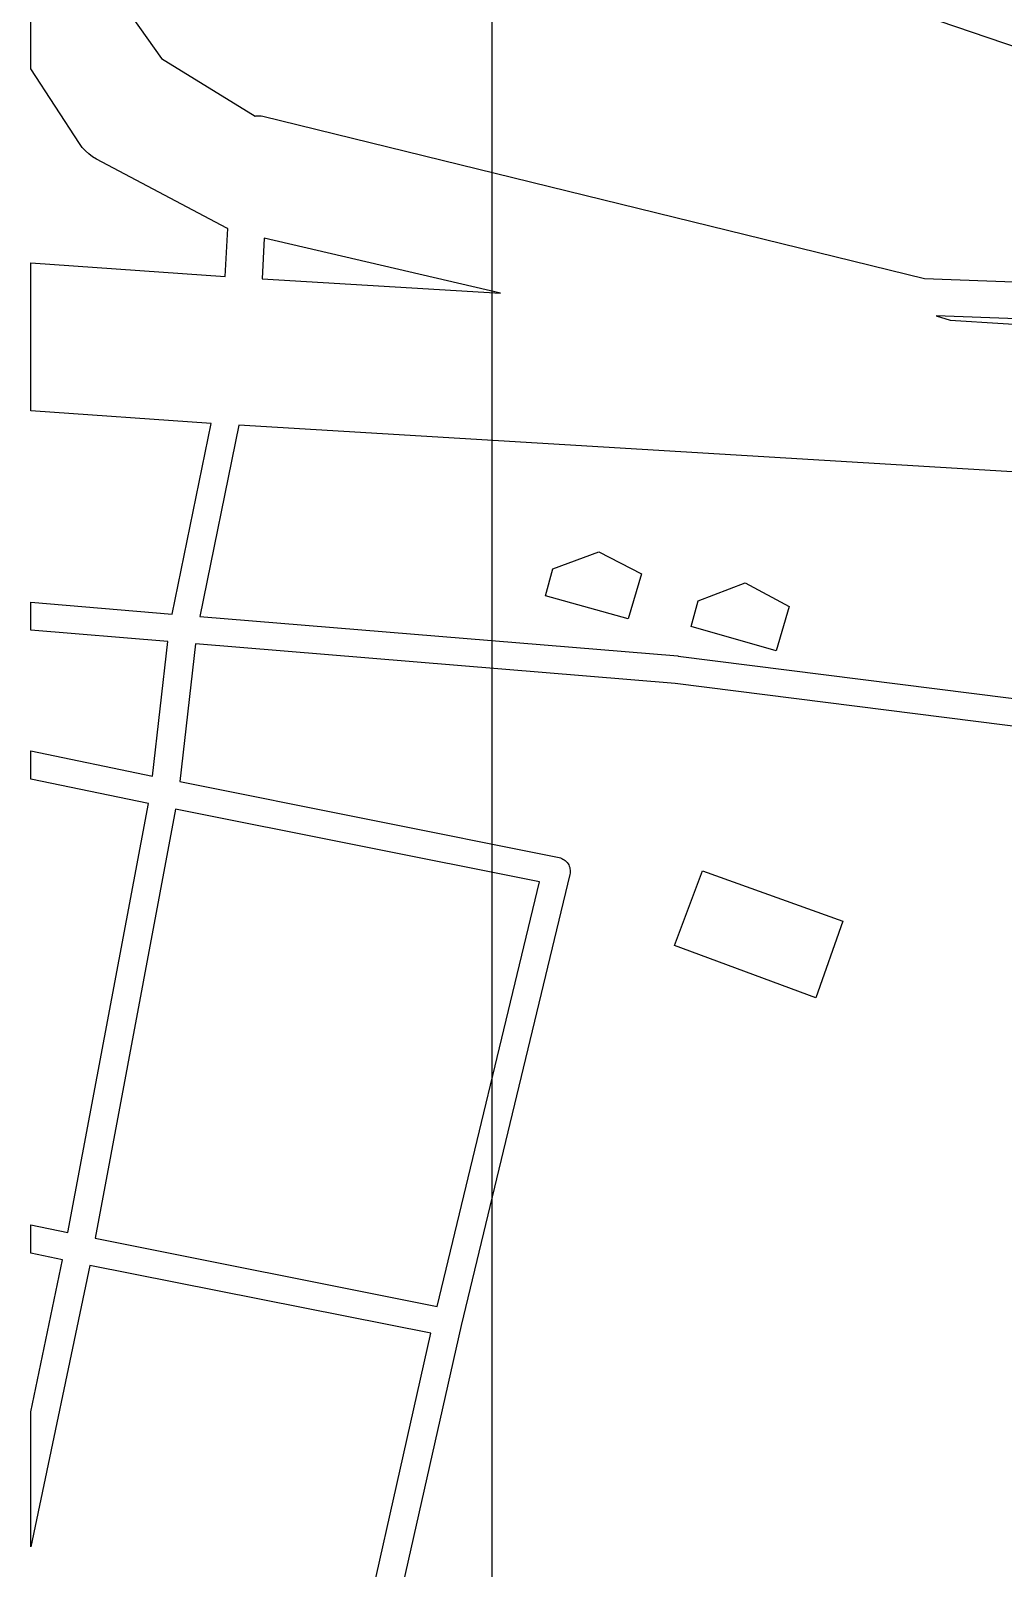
# Model space of a CAD drawing. Header units: metres. Extents: x 512313 to 512443, y 4012705 to 4013028.
# Drawn here: x 512337.5 to 512390.2, y 4012760.7 to 4012844.1 of the extents above; entities that cross this region are included whole.
import ezdxf

# ---------------------------------------------------------------- set-up
doc = ezdxf.new("R2010")
doc.units = ezdxf.units.M
for name, color, linetype in [('C-BLDG-EXST', 7, 'Continuous'), ('C-ROAD', 7, 'Continuous'), ('V-PROP-LINE', 7, 'Continuous')]:
    doc.layers.add(name, color=color, linetype=linetype)

msp = doc.modelspace()

# ---------------------------------------------------------------- linework, layer by layer
at = {"layer": 'C-BLDG-EXST'}
for points in [[(512370.618, 4012814.631), (512369.912, 4012812.177), (512365.431, 4012813.437), (512365.817, 4012814.896), (512368.322, 4012815.813)], [(512377.923, 4012810.452), (512373.316, 4012811.768), (512373.702, 4012813.16), (512376.251, 4012814.144), (512378.637, 4012812.851)], [(512381.542, 4012795.794), (512380.078, 4012791.638), (512372.424, 4012794.479), (512373.94, 4012798.525)]]:
    msp.add_lwpolyline(points, close=True, dxfattribs=at)
at = {"layer": 'C-ROAD'}
for points in [[(512354.232, 4012751.345), (512359.216, 4012773.455), (512340.716, 4012777.139), (512337.521, 4012761.878), (512337.521, 4012769.2), (512339.246, 4012777.44), (512337.521, 4012777.802), (512337.521, 4012779.335), (512339.538, 4012778.911), (512343.905, 4012802.173), (512337.521, 4012803.493), (512337.521, 4012805.024), (512344.126, 4012803.659), (512344.95, 4012810.952), (512337.521, 4012811.574), (512337.521, 4012813.08), (512345.18, 4012812.438), (512347.295, 4012822.778), (512337.521, 4012823.455), (512337.521, 4012831.474), (512348.068, 4012830.744), (512348.202, 4012833.344), (512348.15, 4012833.368), (512341.09, 4012837.104), (512340.873, 4012837.234), (512340.67, 4012837.384), (512340.483, 4012837.554), (512340.315, 4012837.742), (512340.166, 4012837.947), (512337.521, 4012841.994), (512337.521, 4012866.632)], [(512442.948, 4012848.024), (512440.647, 4012843.234), (512442.618, 4012843.105), (512442.68, 4012843.098), (512442.742, 4012843.093), (512442.765, 4012843.088), (512442.789, 4012843.086), (512442.849, 4012843.073), (512442.91, 4012843.061), (512442.933, 4012843.054), (512442.948, 4012843.051), (512442.948, 4012837.291), (512442.58, 4012837.89), (512441.486, 4012839.672), (512437.834, 4012839.911), (512437.831, 4012839.911), (512391.622, 4012842.995), (512391.47, 4012843.012), (512391.321, 4012843.042), (512391.175, 4012843.085), (512359.672, 4012853.807)], [(512341.821, 4012846.501), (512344.604, 4012842.559), (512349.691, 4012839.436), (512349.72, 4012839.442), (512349.816, 4012839.451), (512349.911, 4012839.451), (512350.006, 4012839.441), (512350.1, 4012839.423), (512385.962, 4012830.626), (512442.948, 4012828.507)], [(512442.948, 4012826.505), (512386.597, 4012828.601), (512387.352, 4012828.365), (512393.094, 4012828.019)], [(512408.336, 4012804.152), (512372.45, 4012808.678), (512346.445, 4012810.827), (512345.601, 4012803.359), (512366.158, 4012799.238), (512366.231, 4012799.22), (512366.231, 4012799.22), (512366.302, 4012799.194), (512366.37, 4012799.161), (512366.434, 4012799.122), (512366.494, 4012799.076), (512366.549, 4012799.025), (512366.599, 4012798.968), (512366.643, 4012798.906), (512366.68, 4012798.841), (512366.71, 4012798.772), (512366.734, 4012798.7), (512366.75, 4012798.627), (512366.759, 4012798.552), (512366.76, 4012798.476), (512366.754, 4012798.401), (512366.74, 4012798.327), (512360.848, 4012773.87), (512355.679, 4012750.946)]]:
    msp.add_lwpolyline(points, dxfattribs=at)
for points in [[(512362.981, 4012829.835), (512350.177, 4012832.812), (512350.063, 4012830.614), (512362.981, 4012829.835)], [(512372.622, 4012810.168), (512408.43, 4012805.652), (512409.086, 4012818.267), (512392.52, 4012820.039), (512348.805, 4012822.675), (512346.686, 4012812.313), (512372.59, 4012810.172), (512372.622, 4012810.168)], [(512345.376, 4012801.874), (512341.008, 4012778.61), (512359.557, 4012774.917), (512365.099, 4012797.921), (512345.376, 4012801.874)]]:
    msp.add_lwpolyline(points, close=True, dxfattribs=at)
at = {"layer": 'V-PROP-LINE'}
msp.add_lwpolyline([(512362.521, 4012735.603), (512417.948, 4012735.603), (512417.948, 4012996.783), (512362.521, 4012996.783)], close=True, dxfattribs=at)

doc.saveas('drawing.dxf')
